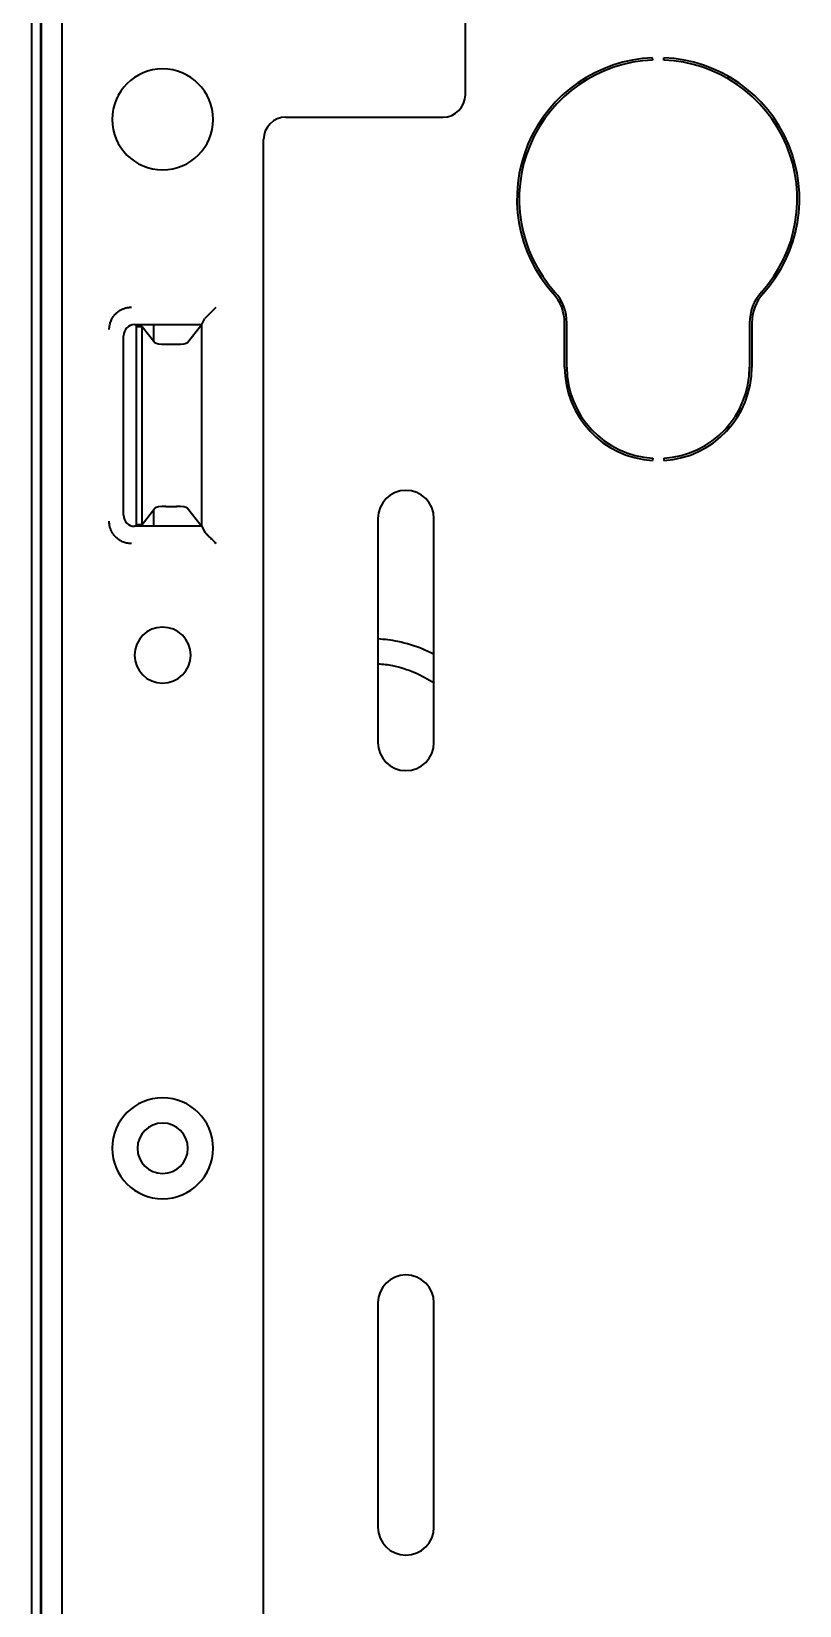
# Model space of a CAD drawing. Header units: millimetres. Extents: x -36 to 4467, y 2 to 3322.
# Drawn here: x 2492.4 to 2560.9, y 2934.2 to 3074.7 of the extents above; entities that cross this region are included whole.
import ezdxf

# ---------------------------------------------------------------- set-up
doc = ezdxf.new("R2010")
doc.units = ezdxf.units.MM
doc.layers.add('1', color=7, linetype='Continuous', true_color=0xffffff)

msp = doc.modelspace()

# ---------------------------------------------------------------- linework, layer by layer
at = {"layer": '1', "color": 7, "linetype": 'Continuous', "lineweight": 35}
for p, q in [((2492.37, 3180.24), (2492.37, 2760.59)), ((2493.17, 3180.24), (2493.17, 2760.74)), ((2495.07, 3178.04), (2495.07, 2652.04)), ((2493.27, 2546.38), (2493.27, 3159.24)), ((2531.07, 3069.04), (2531.07, 3101.04)), ((2547.78, 3072.13), (2547.77, 3072.33)), ((2548.77, 3072.13), (2548.78, 3072.33)), ((2554.52, 3070.68), (2554.52, 3070.45)), ((2515.07, 3067.04), (2529.07, 3067.04)), ((2513.07, 2765.04), (2513.07, 3065.04)), ((2507.57, 3048.54), (2507.84, 3049.08)), ((2500.57, 3031.54), (2500.57, 3047.54)), ((2501.56, 3048.54), (2507.57, 3048.54)), ((2501.71, 3048.29), (2501.71, 3030.79)), ((2501.72, 3048.36), (2502.23, 3048.36)), ((2502.23, 3048.36), (2503.37, 3046.93)), ((2502.23, 3030.71), (2502.23, 3048.36)), ((2503.27, 3047.05), (2503.27, 3048.54)), ((2506.29, 3046.93), (2507.51, 3048.47)), ((2507.57, 3030.54), (2507.57, 3048.54)), ((2539.92, 3044.74), (2539.92, 3048.68)), ((2540.12, 3044.74), (2540.12, 3048.68)), ((2556.42, 3048.68), (2556.42, 3044.74)), ((2556.62, 3048.68), (2556.62, 3044.74)), ((2504.36, 3046.77), (2505.3, 3046.77)), ((2554.52, 3039.51), (2554.52, 3039.2)), ((2547.78, 3036.6), (2547.77, 3036.4)), ((2548.77, 3036.6), (2548.78, 3036.4)), ((2502.23, 3030.71), (2503.37, 3032.15)), ((2504.36, 3032.3), (2505.3, 3032.3)), ((2506.29, 3032.15), (2507.51, 3030.61)), ((2501.72, 3030.71), (2502.23, 3030.71)), ((2503.27, 3030.54), (2503.27, 3032.03)), ((2523.27, 3031.24), (2523.27, 3011.24)), ((2528.27, 3011.24), (2528.27, 3031.24)), ((2507.57, 3030.54), (2501.56, 3030.54)), ((2507.57, 3030.54), (2507.84, 3029.99)), ((2523.27, 2961.24), (2523.27, 2941.24)), ((2528.27, 2941.24), (2528.27, 2961.24))]:
    msp.add_line(p, q, dxfattribs=at)
for centre, radius, start, end in [((2548.27, 3059.74), 12.6, 92.2924, 222.0617), ((2548.27, 3059.74), 12.4, 92.2924, 222.0617), ((2548.27, 3059.74), 12.4, 317.9383, 87.7076), ((2548.27, 3059.74), 12.6, 317.9383, 87.7076), ((2504.07, 3066.84), 4.5, 90, 270), ((2504.07, 3066.84), 4.5, 270, 90), ((2529.07, 3069.04), 2, 270, 0), ((2515.07, 3065.04), 2, 90, 180), ((2536.02, 3048.68), 3.9, 0, 42.0617), ((2536.02, 3048.68), 4.1, 0, 42.0617), ((2560.52, 3048.68), 4.1, 137.9383, 180), ((2560.52, 3048.68), 3.9, 137.9383, 180), ((2502.46, 3048.29), 0.75, 160.5277, 180), ((2548.27, 3044.74), 8.35, 180, 266.5254), ((2548.27, 3044.74), 8.15, 180, 266.5254), ((2548.27, 3044.74), 8.15, 273.4746, 0), ((2548.27, 3044.74), 8.35, 273.4746, 0), ((2525.77, 3031.24), 2.5, 0, 180), ((2502.46, 3030.79), 0.75, 180, 199.4723), ((2504.07, 3019.04), 2.5, 90, 270), ((2504.07, 3019.04), 2.5, 270, 90), ((2525.77, 3011.24), 2.5, 180, 0), ((2504.07, 2975.04), 4.5, 90, 270), ((2504.07, 2975.04), 4.5, 270, 90), ((2504.07, 2975.04), 2.25, 90, 270), ((2504.07, 2975.04), 2.25, 270, 90), ((2525.77, 2961.24), 2.5, 0, 180), ((2525.77, 2941.24), 2.5, 180, 0)]:
    msp.add_arc(centre, radius, start, end, dxfattribs=at)
for centre, major_axis, ratio, start_param, end_param in [((2508.87, 3049.07), (-1.03, 0), 0.173648, 6.111259, 6.197244), ((2501.58, 3047.52), (-0.453, 0.913), 0.981173, 5.830128, 7.385789), ((2504.36, 3046.95), (1, 0), 0.176327, 3.281219, 4.712389), ((2505.3, 3046.95), (1, 0), 0.176327, 4.712389, 6.143559), ((2504.36, 3032.13), (1, 0), 0.176327, 1.570796, 3.001966), ((2505.3, 3032.13), (1, 0), 0.176327, 0.139626, 1.570796), ((2501.58, 3031.55), (0.453, 0.913), 0.981173, 2.038989, 3.59465), ((2508.87, 3030.01), (1.03, 0), 0.173648, 3.227534, 3.313519)]:
    msp.add_ellipse(centre, major_axis=major_axis, ratio=ratio, start_param=start_param, end_param=end_param, dxfattribs=at)
for points in [[(2499.31, 3048.08), (2499.31, 3048.23), (2499.34, 3048.51), (2499.46, 3048.88), (2499.62, 3049.19), (2499.81, 3049.43), (2500.01, 3049.63), (2500.22, 3049.78), (2500.45, 3049.9), (2500.69, 3050), (2500.96, 3050.06), (2501.17, 3050.08), (2501.28, 3050.08)], [(2501.28, 3028.99), (2501.13, 3028.99), (2500.85, 3029.03), (2500.48, 3029.15), (2500.18, 3029.32), (2499.94, 3029.51), (2499.75, 3029.72), (2499.6, 3029.93), (2499.48, 3030.15), (2499.39, 3030.4), (2499.32, 3030.67), (2499.31, 3030.88), (2499.31, 3030.99)]]:
    msp.add_open_spline(points, degree=3, dxfattribs=at)
for points, knots in [([(2507.85, 3049.1), (2507.86, 3049.1), (2507.86, 3049.11), (2507.88, 3049.12), (2507.9, 3049.14), (2507.92, 3049.16), (2507.94, 3049.19), (2507.99, 3049.23), (2508.07, 3049.31), (2508.19, 3049.43), (2508.33, 3049.57), (2508.46, 3049.71), (2508.59, 3049.83), (2508.7, 3049.95), (2508.79, 3050.03), (2508.84, 3050.08)], [0, 0, 0, 0, 0.033421, 0.067501, 0.102332, 0.138, 0.174583, 0.212157, 0.323796, 0.44808, 0.570732, 0.71217, 0.785824, 0.881767, 1, 1, 1, 1]), ([(2507.85, 3029.98), (2507.86, 3029.97), (2507.86, 3029.97), (2507.88, 3029.95), (2507.9, 3029.93), (2507.92, 3029.91), (2507.94, 3029.89), (2507.99, 3029.84), (2508.07, 3029.76), (2508.19, 3029.64), (2508.33, 3029.5), (2508.46, 3029.37), (2508.59, 3029.25), (2508.7, 3029.13), (2508.79, 3029.04), (2508.84, 3028.99)], [0, 0, 0, 0, 0.033421, 0.067501, 0.102332, 0.138, 0.174583, 0.212157, 0.323796, 0.44808, 0.570732, 0.71217, 0.785824, 0.881767, 1, 1, 1, 1]), ([(2528.3, 3019.09), (2527.96, 3019.27), (2526.92, 3019.76), (2525.24, 3020.27), (2523.87, 3020.45), (2523.27, 3020.48)], [0, 0, 0, 0, 0.216829, 0.657839, 1, 1, 1, 1]), ([(2523.28, 3018.27), (2523.71, 3018.25), (2524.83, 3018.1), (2526.55, 3017.57), (2527.74, 3016.91), (2528.28, 3016.54)], [0, 0, 0, 0, 0.240955, 0.630601, 1, 1, 1, 1])]:
    msp.add_open_spline(points, degree=3, knots=knots, dxfattribs=at)

doc.saveas('drawing.dxf')
